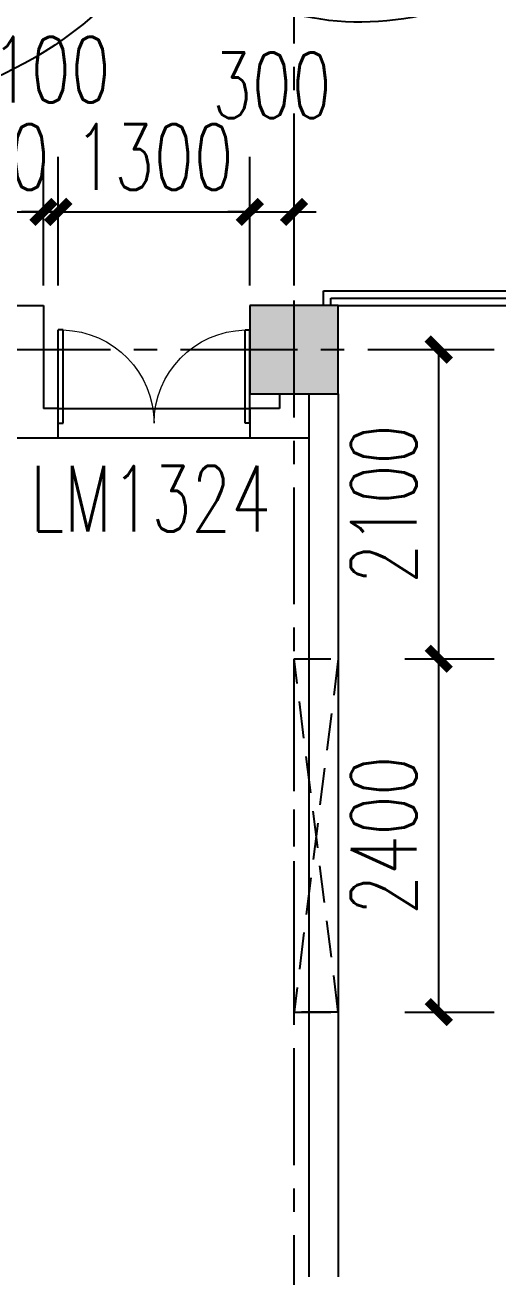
# Model space of a CAD drawing. Header units: millimetres. Extents: x -1048436 to -185795, y -983427 to 400387.
# Drawn here: x -681988 to -678779, y -349694 to -341189 of the extents above; entities that cross this region are included whole.
import ezdxf

# ---------------------------------------------------------------- set-up
doc = ezdxf.new("R2010")
doc.units = ezdxf.units.MM
doc.header["$LTSCALE"] = 500
doc.linetypes.add('( Dashed )', pattern=[0.75, 0.5, -0.25])
doc.linetypes.add('一层轴网$0$CENTER', pattern=[50.8, 31.75, -6.35, 6.35, -6.35])
for name, color, linetype in [('COLUMN', 254, 'Continuous'), ('PUB_DIM', 3, 'Continuous'), ('PUB_HATCH', 8, 'Continuous'), ('一层轴网$0$建-轴线', 1, '一层轴网$0$CENTER'), ('建-墙', 254, 'Continuous'), ('建-楼梯-扶手栏杆', 3, 'Continuous'), ('建-符号-门编号', 13, 'Continuous'), ('建-门扇', 32, 'Continuous')]:
    doc.layers.add(name, color=color, linetype=linetype)
doc.layers.add('建-非打-01', color=6, linetype='Continuous', plot=False)
doc.styles.add('_TCH_DIM_T3', font='SIMPLEX', dxfattribs={"width": 0.705882, "bigfont": 'GBCBIG'})
doc.styles.add('_TCH_WINDOW', font='SIMPLEX', dxfattribs={"height": 3.5, "bigfont": 'GBCBIG'})
doc.dimstyles.new('_TCH_ARCH&&150', dxfattribs={"dimtxt": 446.25, "dimasz": 150, "dimexe": 375, "dimexo": 450, "dimgap": 150, "dimtad": 1, "dimdec": 0, "dimzin": 0, "dimdsep": 46, "dimtxsty": '_TCH_DIM_T3', "dimblk": 'ARCHTICK', "dimcen": 0.09, "dimclrt": 7, "dimazin": 2, "dimtfac": 1, "dimtdec": 0, "dimtix": 1, "dimtmove": 2, "dimatfit": 3, "dimldrblk": 'ARCHTICK', "dimfxl": 1, "dimtolj": 1, "dimtzin": 0, "dimarcsym": 0})

# ---------------------------------------------------------------- blocks, each defined once
blk = doc.blocks.new('一层轴网')
at = {"layer": '一层轴网$0$建-轴线', "ltscale": 0.05}
blk.add_line((-2500, 13200), (77110, 13200), dxfattribs=at)
blk.add_lwpolyline([(73200, -2500), (73200, 26879.1)], dxfattribs=at)
blk = doc.blocks.new('_ArchTick')
at = {"color": 0, "linetype": 'ByBlock', "const_width": 0.4}
blk.add_lwpolyline([(-0.5, -0.5), (0.5, 0.5)], dxfattribs=at)
blk = doc.blocks.new('*D2979')
at = {"layer": 'Defpoints', "color": 0, "transparency": 16777216}
for p in [(-68041.8, 48624.5), (-67361.1, 48624.5), (-68041.8, 46524.5)]:
    blk.add_point(p, dxfattribs=at)
at = {"layer": 'PUB_DIM', "color": 0, "lineweight": -2, "transparency": 16777216}
for p, q in [((-67591.8, 48624.5), (-66986.1, 48624.5)), ((-67361.1, 46524.5), (-67361.1, 48624.5)), ((-67591.8, 46524.5), (-66986.1, 46524.5))]:
    blk.add_line(p, q, dxfattribs=at)
at = {"layer": 'PUB_DIM', "color": 0, "lineweight": -2, "transparency": 16777216, "xscale": 150, "yscale": 150, "zscale": 150}
for p, rotation in [((-67361.1, 48624.5), 90), ((-67361.1, 46524.5), 270)]:
    blk.add_blockref('_ArchTick', p, dxfattribs=dict(at, rotation=rotation))
at = {"layer": 'PUB_DIM', "color": 7, "transparency": 16777216, "insert": (-67734.2, 47574.5), "char_height": 446.25, "attachment_point": 5, "rotation": 90, "style": '_TCH_DIM_T3'}
blk.add_mtext('\\A1;2100', dxfattribs=at)
blk = doc.blocks.new('*D2980')
at = {"layer": 'Defpoints', "color": 0, "transparency": 16777216}
for p in [(-68041.8, 46524.5), (-67361.1, 46524.5), (-68041.8, 44124.5)]:
    blk.add_point(p, dxfattribs=at)
at = {"layer": 'PUB_DIM', "color": 0, "lineweight": -2, "transparency": 16777216}
for p, q in [((-67591.8, 46524.5), (-66986.1, 46524.5)), ((-67361.1, 44124.5), (-67361.1, 46524.5)), ((-67591.8, 44124.5), (-66986.1, 44124.5))]:
    blk.add_line(p, q, dxfattribs=at)
at = {"layer": 'PUB_DIM', "color": 0, "lineweight": -2, "transparency": 16777216, "xscale": 150, "yscale": 150, "zscale": 150}
for p, rotation in [((-67361.1, 46524.5), 90), ((-67361.1, 44124.5), 270)]:
    blk.add_blockref('_ArchTick', p, dxfattribs=dict(at, rotation=rotation))
at = {"layer": 'PUB_DIM', "color": 7, "transparency": 16777216, "insert": (-67734.2, 45324.5), "char_height": 446.25, "attachment_point": 5, "rotation": 90, "style": '_TCH_DIM_T3'}
blk.add_mtext('\\A1;2400', dxfattribs=at)
blk = doc.blocks.new('*D1600')
at = {"layer": 'Defpoints', "color": 0, "transparency": 16777216}
for p in [(-681862.7, -342458.5), (-682862.7, -343409.4), (-681862.7, -343409.4)]:
    blk.add_point(p, dxfattribs=at)
at = {"layer": 'PUB_DIM', "color": 0, "lineweight": -2, "transparency": 16777216}
for p, q in [((-682862.7, -342959.4), (-682862.7, -342083.5)), ((-681862.7, -342959.4), (-681862.7, -342083.5)), ((-682862.7, -342458.5), (-683012.7, -342458.5)), ((-682862.7, -342458.5), (-681862.7, -342458.5)), ((-681862.7, -342458.5), (-681712.7, -342458.5))]:
    blk.add_line(p, q, dxfattribs=at)
at = {"layer": 'PUB_DIM', "color": 0, "lineweight": -2, "transparency": 16777216, "xscale": 150, "yscale": 150, "zscale": 150}
blk.add_blockref('_ArchTick', (-682862.7, -342458.5), dxfattribs=at)
at = {"layer": 'PUB_DIM', "color": 0, "lineweight": -2, "transparency": 16777216, "xscale": 150, "yscale": 150, "zscale": 150, "rotation": 180}
blk.add_blockref('_ArchTick', (-681862.7, -342458.5), dxfattribs=at)
at = {"layer": 'PUB_DIM', "color": 7, "transparency": 16777216, "insert": (-682362.7, -342085.3), "char_height": 446.25, "attachment_point": 5, "style": '_TCH_DIM_T3'}
blk.add_mtext('\\A1;1000', dxfattribs=at)
blk = doc.blocks.new('*D1601')
at = {"layer": 'Defpoints', "color": 0, "transparency": 16777216}
for p in [(-681762.7, -342458.5), (-681862.7, -343409.4), (-681762.7, -343409.4)]:
    blk.add_point(p, dxfattribs=at)
at = {"layer": 'PUB_DIM', "color": 0, "lineweight": -2, "transparency": 16777216}
for p, q in [((-681862.7, -342959.4), (-681862.7, -342083.5)), ((-681762.7, -342959.4), (-681762.7, -342083.5)), ((-681862.7, -342458.5), (-682012.7, -342458.5)), ((-681862.7, -342458.5), (-681762.7, -342458.5)), ((-681762.7, -342458.5), (-681612.7, -342458.5))]:
    blk.add_line(p, q, dxfattribs=at)
at = {"layer": 'PUB_DIM', "color": 0, "lineweight": -2, "transparency": 16777216, "xscale": 150, "yscale": 150, "zscale": 150}
blk.add_blockref('_ArchTick', (-681862.7, -342458.5), dxfattribs=at)
at = {"layer": 'PUB_DIM', "color": 0, "lineweight": -2, "transparency": 16777216, "xscale": 150, "yscale": 150, "zscale": 150, "rotation": 180}
blk.add_blockref('_ArchTick', (-681762.7, -342458.5), dxfattribs=at)
at = {"layer": 'PUB_DIM', "color": 7, "transparency": 16777216, "insert": (-681812.7, -341491.9), "char_height": 446.25, "attachment_point": 5, "style": '_TCH_DIM_T3'}
blk.add_mtext('\\A1;100', dxfattribs=at)
blk = doc.blocks.new('*D1602')
at = {"layer": 'Defpoints', "color": 0, "transparency": 16777216}
for p in [(-680462.7, -342458.5), (-681762.7, -343409.4), (-680462.7, -343409.4)]:
    blk.add_point(p, dxfattribs=at)
at = {"layer": 'PUB_DIM', "color": 0, "lineweight": -2, "transparency": 16777216}
for p, q in [((-681762.7, -342959.4), (-681762.7, -342083.5)), ((-680462.7, -342959.4), (-680462.7, -342083.5)), ((-681762.7, -342458.5), (-681912.7, -342458.5)), ((-681762.7, -342458.5), (-680462.7, -342458.5)), ((-680462.7, -342458.5), (-680312.7, -342458.5))]:
    blk.add_line(p, q, dxfattribs=at)
at = {"layer": 'PUB_DIM', "color": 0, "lineweight": -2, "transparency": 16777216, "xscale": 150, "yscale": 150, "zscale": 150}
blk.add_blockref('_ArchTick', (-681762.7, -342458.5), dxfattribs=at)
at = {"layer": 'PUB_DIM', "color": 0, "lineweight": -2, "transparency": 16777216, "xscale": 150, "yscale": 150, "zscale": 150, "rotation": 180}
blk.add_blockref('_ArchTick', (-680462.7, -342458.5), dxfattribs=at)
at = {"layer": 'PUB_DIM', "color": 7, "transparency": 16777216, "insert": (-681112.7, -342085.3), "char_height": 446.25, "attachment_point": 5, "style": '_TCH_DIM_T3'}
blk.add_mtext('\\A1;1300', dxfattribs=at)
blk = doc.blocks.new('*D1603')
at = {"layer": 'Defpoints', "color": 0, "transparency": 16777216}
for p in [(-680162.7, -342458.5), (-680462.7, -343409.4), (-680162.7, -343409.4)]:
    blk.add_point(p, dxfattribs=at)
at = {"layer": 'PUB_DIM', "color": 0, "lineweight": -2, "transparency": 16777216}
for p, q in [((-680462.7, -342959.4), (-680462.7, -342083.5)), ((-680162.7, -342959.4), (-680162.7, -342083.5)), ((-680462.7, -342458.5), (-680612.7, -342458.5)), ((-680462.7, -342458.5), (-680162.7, -342458.5)), ((-680162.7, -342458.5), (-680012.7, -342458.5))]:
    blk.add_line(p, q, dxfattribs=at)
at = {"layer": 'PUB_DIM', "color": 0, "lineweight": -2, "transparency": 16777216, "xscale": 150, "yscale": 150, "zscale": 150}
blk.add_blockref('_ArchTick', (-680462.7, -342458.5), dxfattribs=at)
at = {"layer": 'PUB_DIM', "color": 0, "lineweight": -2, "transparency": 16777216, "xscale": 150, "yscale": 150, "zscale": 150, "rotation": 180}
blk.add_blockref('_ArchTick', (-680162.7, -342458.5), dxfattribs=at)
at = {"layer": 'PUB_DIM', "color": 7, "transparency": 16777216, "insert": (-680312.7, -341597.4), "char_height": 446.25, "attachment_point": 5, "style": '_TCH_DIM_T3'}
blk.add_mtext('\\A1;300', dxfattribs=at)
blk = doc.blocks.new('$DorLib2D$00000002')
for p, q in [((-0.5, 0), (-0.5, 0.4875)), ((-0.475, 0.4875), (-0.5, 0.4875)), ((-0.475, 0), (-0.475, 0.4875)), ((0.475, 0), (0.475, 0.4875)), ((0.475, 0.4875), (0.5, 0.4875)), ((0.5, 0), (0.5, 0.4875)), ((-0.5, 0), (-0.475, 0)), ((0.5, 0), (0.475, 0))]:
    blk.add_line(p, q)
at = {"lineweight": 13}
for centre, start, end in [((-0.4875, 0), 0, 88.53072), ((0.4875, 0), 91.46928, 180)]:
    blk.add_arc(centre, 0.4875, start, end, dxfattribs=at)
blk = doc.blocks.new('A$C20CF2A72')
at = {"linetype": '( Dashed )'}
blk.add_lwpolyline([(-68043.1, 46524.5), (-68043.1, 44124.5), (-68343.1, 44124.5), (-68343.1, 46524.5), (-68043.1, 46524.5), (-68343.1, 44124.5), (-68043.1, 44124.5), (-68343.1, 46524.5)], dxfattribs=at)
at = {"layer": 'PUB_DIM'}
for p1, p2, picture, middle in [((-68041.8, 46524.5), (-68041.8, 48624.5), '*D2979', (-67734.2, 47574.5)), ((-68041.8, 44124.5), (-68041.8, 46524.5), '*D2980', (-67734.2, 45324.5))]:
    dim = blk.add_aligned_dim(p1=p1, p2=p2, distance=-680.7, dimstyle='_TCH_ARCH&&150', dxfattribs=at)
    dim.commit()
    dim.dimension.update_dxf_attribs({"geometry": picture, "text_midpoint": middle})

msp = doc.modelspace()

# ---------------------------------------------------------------- hatches: boundary and pattern name
at = {"layer": 'PUB_HATCH'}
msp.add_hatch(color=256, dxfattribs=at).paths.add_polyline_path([(-680462.7, -343094), (-680462.7, -343694), (-679862.7, -343694), (-679862.7, -343094)])

# ---------------------------------------------------------------- linework, layer by layer
msp.add_line((-679862.7, -343094), (-678062.7, -343094))
at = {"layer": 'COLUMN'}
for p, q in [((-680462.7, -343094), (-680462.7, -343694)), ((-679862.7, -343094), (-680462.7, -343094)), ((-679862.7, -343694), (-679862.7, -343094)), ((-680462.7, -343694), (-679862.7, -343694))]:
    msp.add_line(p, q, dxfattribs=at)
at = {"layer": '建-墙'}
for p, q in [((-682762.7, -343094), (-681862.7, -343094)), ((-681862.7, -343094), (-681862.7, -343794)), ((-680262.2, -343694), (-680262.2, -343794)), ((-680062.7, -343694), (-680062.7, -349694)), ((-680062.2, -343694), (-680062.2, -343994)), ((-679862.7, -343694), (-679862.7, -349694)), ((-681762.7, -343794), (-681862.7, -343794)), ((-681762.7, -343994), (-681762.7, -343794)), ((-680262.2, -343794), (-680462.7, -343794)), ((-680462.7, -343794), (-680462.7, -343994)), ((-682062.7, -343994), (-681762.7, -343994)), ((-680462.7, -343994), (-680062.2, -343994))]:
    msp.add_line(p, q, dxfattribs=at)
at = {"layer": '建-楼梯-扶手栏杆'}
for p, q in [((-679962.7, -342994), (-678162.7, -342994)), ((-679962.7, -343094), (-679962.7, -342994)), ((-679912.7, -343044), (-678112.7, -343044)), ((-679912.7, -343094), (-679912.7, -343044))]:
    msp.add_line(p, q, dxfattribs=at)
at = {"layer": '建-门扇'}
for p, q in [((-681762.7, -343794), (-680462.7, -343794)), ((-681762.7, -343994), (-680462.7, -343994))]:
    msp.add_line(p, q, dxfattribs=at)
at = {"layer": '建-非打-01'}
msp.add_lwpolyline([(-695395.7, -335464, -0.520567), (-690670.1, -335204.6, -0.520567), (-685465.8, -335268.4, -0.520567), (-683103.1, -335459.9, -0.520567), (-678058.4, -335587.5, -0.520567), (-676685.5, -337246.4, -0.520567), (-677228.3, -339256.2, -0.520567), (-678026.5, -340117.6, -0.520567), (-681059.7, -340596.1, -0.520567), (-685401.9, -340691.8, -0.520567), (-688882.1, -340691.8, -0.520567), (-693511.7, -340564.2, -0.520567), (-696576.9, -340468.5, -0.520567)], format="xyb", close=True, dxfattribs=at)

# ---------------------------------------------------------------- block references
for name, p in [('一层轴网', (-753362.7, -356594)), ('A$C20CF2A72', (-611819.6, -392018.5))]:
    msp.add_blockref(name, p)
at = {"layer": '建-门扇'}
ref = msp.add_blockref('$DorLib2D$00000002', (-681112.7, -343894), dxfattribs=dict(at, xscale=-1300, yscale=1300, zscale=200, rotation=359.9999999959387))
ref.add_attrib('A', 'LM1324', (-681952.7, -344630.3), dxfattribs={"layer": '建-符号-门编号', "height": 446.25, "style": '_TCH_WINDOW', "width": 0.705882})

# ---------------------------------------------------------------- dimensions: what is measured, and where the dimension line sits
at = {"layer": 'PUB_DIM'}
for base, p1, p2, picture, middle in [((-681762.7, -342458.5), (-681862.7, -343409.4), (-681762.7, -343409.4), '*D1601', (-681812.7, -341491.9)), ((-680162.7, -342458.5), (-680462.7, -343409.4), (-680162.7, -343409.4), '*D1603', (-680312.7, -341597.4))]:
    dim = msp.add_linear_dim(base=base, p1=p1, p2=p2, angle=360, dimstyle='_TCH_ARCH&&150', dxfattribs=at)
    dim.commit()
    dim.dimension.update_dxf_attribs({"geometry": picture, "text_midpoint": middle, "dimtype": 129})
for p1, p2, picture, middle in [((-682862.7, -343409.4), (-681862.7, -343409.4), '*D1600', (-682362.7, -342085.3)), ((-681762.7, -343409.4), (-680462.7, -343409.4), '*D1602', (-681112.7, -342085.3))]:
    dim = msp.add_aligned_dim(p1=p1, p2=p2, distance=950.9, dimstyle='_TCH_ARCH&&150', dxfattribs=at)
    dim.commit()
    dim.dimension.update_dxf_attribs({"geometry": picture, "text_midpoint": middle})

doc.saveas('drawing.dxf')
